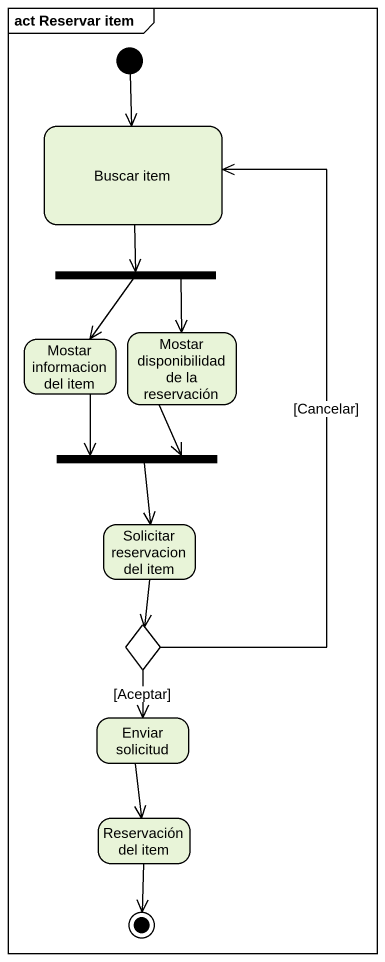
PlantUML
@startuml
mainframe act Reservar item
hide empty description
state "Buscar item" as Buscar_item
state fork1 <<fork>>
state "Mostar informacion del item" as Mostar_informacion_del_item
state "Mostar disponibilidad de la reservación" as Mostar_disponibilidad_de_la
state fork2 <<join>>
state "Solicitar reservacion del item" as Solicitar_reservacion_del
state choice1 <<choice>>
state "Enviar solicitud" as Enviar_solicitud
state "Reservación del item" as Reservación_del_item
[*] --> Buscar_item
Buscar_item --> fork1
fork1 --> Mostar_informacion_del_item
fork1 --> Mostar_disponibilidad_de_la
Mostar_informacion_del_item --> fork2
Mostar_disponibilidad_de_la --> fork2
fork2 --> Solicitar_reservacion_del
Solicitar_reservacion_del --> choice1
choice1 -up-> Buscar_item : [Cancelar]
choice1 --> Enviar_solicitud : [Aceptar]
Enviar_solicitud --> Reservación_del_item
Reservación_del_item --> [*]
@enduml
